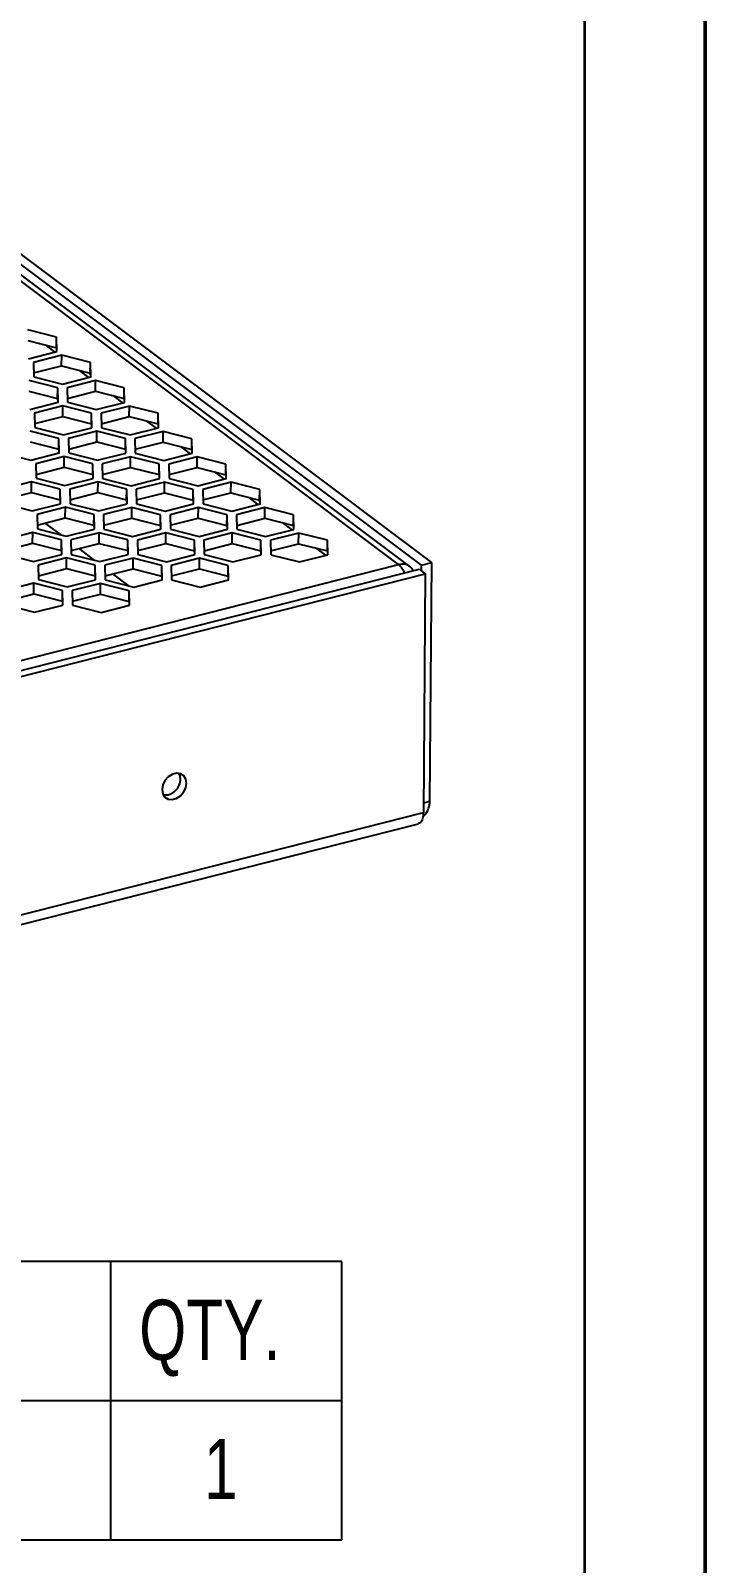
# Model space of a CAD drawing. Header units: millimetres. Extents: x 0 to 279, y 0 to 216.
# Drawn here: x 243.9 to 279.4, y 43.8 to 124.5 of the extents above; entities that cross this region are included whole.
import ezdxf

# ---------------------------------------------------------------- set-up
doc = ezdxf.new("R2010")
doc.units = ezdxf.units.MM
doc.layers.add('PAGE_BORDER', color=7, linetype='Continuous')
doc.layers.add('TITLE_BLOCK_BORDER', color=7, linetype='Continuous')
doc.styles.add('SLDTEXTSTYLE0', font='TXT', dxfattribs={"width": 0.75})

# ---------------------------------------------------------------- blocks, each defined once
blk = doc.blocks.new('SW_TABLEANNOTATION_26')
at = {"layer": 'TITLE_BLOCK_BORDER', "color": 0}
for p, q in [((0, 0), (0, -14.654)), ((68.524, 0), (0, 0)), ((9.532, 0), (9.532, -7.327)), ((56.356, 0), (56.356, -7.327)), ((68.524, -14.654), (68.524, 0)), ((0, -7.327), (68.524, -7.327)), ((9.532, -7.327), (9.532, -14.654)), ((56.356, -7.327), (56.356, -14.654)), ((0, -14.654), (68.524, -14.654))]:
    blk.add_line(p, q, dxfattribs=at)
at = {"layer": 'TITLE_BLOCK_BORDER', "color": 0, "attachment_point": 1, "style": 'SLDTEXTSTYLE0'}
for s, insert, char_height in [('#', (3.086, -1.852), 3.5), ('PART NUMBER', (18.819, -2.017), 3.175), ('QTY.', (57.856, -2.017), 3.175), ('5', (3.593, -9.344), 3.175), ('Meanwell_LRS-200-24', (10.032, -9.344), 3.175), ('1', (61.267, -9.344), 3.175)]:
    blk.add_mtext(s, dxfattribs=dict(at, insert=insert, char_height=char_height))

msp = doc.modelspace()

# ---------------------------------------------------------------- linework, layer by layer
at = {"color": 7, "linetype": 'Continuous', "lineweight": 50}
msp.add_line((279.4, 0), (279.4, 215.9), dxfattribs=at)
at = {"color": 7, "linetype": 'Continuous', "lineweight": 25}
for p, q in [((263.257, 96.364), (235.658, 117.08)), ((264.472, 96.333), (236.196, 117.557)), ((265.01, 96.47), (236.734, 117.694)), ((263.854, 96.261), (236.24, 116.988)), ((243.75, 108.164), (245.259, 107.78)), ((245.263, 108.341), (243.754, 108.725)), ((245.259, 107.78), (245.263, 108.341)), ((245.282, 107.579), (245.263, 108.341)), ((243.791, 107.2), (245.282, 107.579)), ((245.536, 107.388), (244.045, 107.009)), ((244.66, 107.933), (245.169, 107.55)), ((245.259, 107.78), (245.264, 107.574)), ((245.532, 106.826), (245.536, 107.388)), ((247.045, 107.004), (245.536, 107.388)), ((244.045, 107.009), (244.064, 106.246)), ((244.059, 106.452), (245.532, 106.826)), ((245.532, 106.826), (247.041, 106.443)), ((246.442, 106.595), (246.951, 106.213)), ((247.041, 106.443), (247.045, 107.004)), ((247.063, 106.241), (247.045, 107.004)), ((245.327, 105.672), (243.818, 106.056)), ((244.064, 106.246), (245.573, 105.862)), ((245.573, 105.862), (247.063, 106.241)), ((247.318, 106.05), (245.827, 105.671)), ((247.041, 106.443), (247.046, 106.237)), ((247.314, 105.489), (247.318, 106.05)), ((248.827, 105.666), (247.318, 106.05)), ((243.814, 105.495), (245.323, 105.111)), ((243.855, 104.53), (245.345, 104.909)), ((245.323, 105.111), (245.327, 105.672)), ((245.323, 105.111), (245.328, 104.905)), ((245.345, 104.909), (245.327, 105.672)), ((245.827, 105.671), (245.845, 104.909)), ((245.84, 105.115), (247.314, 105.489)), ((245.845, 104.909), (247.354, 104.525)), ((247.314, 105.489), (248.823, 105.105)), ((247.354, 104.525), (248.845, 104.904)), ((248.223, 105.258), (248.733, 104.875)), ((248.823, 105.105), (248.827, 105.666)), ((248.823, 105.105), (248.827, 104.899)), ((248.845, 104.904), (248.827, 105.666)), ((245.6, 104.718), (244.109, 104.339)), ((244.109, 104.339), (244.128, 103.577)), ((244.123, 103.783), (245.596, 104.157)), ((245.596, 104.157), (245.6, 104.718)), ((245.596, 104.157), (247.105, 103.774)), ((247.109, 104.335), (245.6, 104.718)), ((247.105, 103.774), (247.109, 104.335)), ((247.127, 103.572), (247.109, 104.335)), ((249.1, 104.713), (247.609, 104.334)), ((247.609, 104.334), (247.627, 103.571)), ((247.622, 103.777), (249.095, 104.152)), ((249.095, 104.152), (249.1, 104.713)), ((249.095, 104.152), (250.604, 103.768)), ((250.609, 104.329), (249.1, 104.713)), ((250.604, 103.768), (250.609, 104.329)), ((250.627, 103.566), (250.609, 104.329)), ((245.393, 103.003), (243.884, 103.387)), ((244.128, 103.577), (245.637, 103.193)), ((245.637, 103.193), (247.127, 103.572)), ((247.382, 103.381), (245.891, 103.002)), ((247.105, 103.774), (247.11, 103.568)), ((247.377, 102.82), (247.382, 103.381)), ((248.891, 102.997), (247.382, 103.381)), ((247.627, 103.571), (249.136, 103.188)), ((249.136, 103.188), (250.627, 103.566)), ((250.882, 103.375), (249.391, 102.996)), ((250.005, 103.92), (250.515, 103.538)), ((250.604, 103.768), (250.609, 103.562)), ((250.877, 102.814), (250.882, 103.375)), ((252.391, 102.992), (250.882, 103.375)), ((243.88, 102.826), (245.389, 102.442)), ((245.389, 102.442), (245.393, 103.003)), ((245.411, 102.241), (245.393, 103.003)), ((245.891, 103.002), (245.909, 102.239)), ((245.904, 102.445), (247.377, 102.82)), ((247.377, 102.82), (248.886, 102.436)), ((248.886, 102.436), (248.891, 102.997)), ((248.909, 102.235), (248.891, 102.997)), ((249.391, 102.996), (249.409, 102.234)), ((249.404, 102.44), (250.877, 102.814)), ((250.877, 102.814), (252.386, 102.431)), ((251.787, 102.583), (252.297, 102.2)), ((252.386, 102.431), (252.391, 102.992)), ((252.409, 102.229), (252.391, 102.992)), ((242.411, 102.245), (243.92, 101.862)), ((243.92, 101.862), (245.411, 102.241)), ((245.666, 102.05), (244.175, 101.671)), ((245.389, 102.442), (245.394, 102.236)), ((245.661, 101.488), (245.666, 102.05)), ((247.175, 101.666), (245.666, 102.05)), ((245.909, 102.239), (247.418, 101.856)), ((247.418, 101.856), (248.909, 102.235)), ((249.164, 102.044), (247.673, 101.665)), ((248.886, 102.436), (248.891, 102.23)), ((249.159, 101.482), (249.164, 102.044)), ((250.673, 101.66), (249.164, 102.044)), ((249.409, 102.234), (250.918, 101.85)), ((250.918, 101.85), (252.409, 102.229)), ((252.663, 102.038), (251.173, 101.659)), ((252.386, 102.431), (252.391, 102.225)), ((252.659, 101.477), (252.663, 102.038)), ((254.172, 101.654), (252.663, 102.038)), ((244.175, 101.671), (244.193, 100.908)), ((244.188, 101.114), (245.661, 101.488)), ((244.193, 100.908), (245.702, 100.524)), ((245.661, 101.488), (247.17, 101.105)), ((245.702, 100.524), (247.193, 100.903)), ((247.17, 101.105), (247.175, 101.666)), ((247.17, 101.105), (247.175, 100.899)), ((247.193, 100.903), (247.175, 101.666)), ((247.673, 101.665), (247.691, 100.902)), ((247.686, 101.108), (249.159, 101.482)), ((247.691, 100.902), (249.2, 100.518)), ((249.159, 101.482), (250.668, 101.099)), ((249.2, 100.518), (250.691, 100.897)), ((250.668, 101.099), (250.673, 101.66)), ((250.668, 101.099), (250.673, 100.893)), ((250.691, 100.897), (250.673, 101.66)), ((251.173, 101.659), (251.191, 100.896)), ((251.186, 101.102), (252.659, 101.477)), ((251.191, 100.896), (252.7, 100.513)), ((252.659, 101.477), (254.168, 101.093)), ((252.7, 100.513), (254.191, 100.892)), ((253.569, 101.245), (254.078, 100.863)), ((254.168, 101.093), (254.172, 101.654)), ((254.168, 101.093), (254.173, 100.887)), ((254.191, 100.892), (254.172, 101.654)), ((243.948, 100.718), (242.457, 100.339)), ((242.47, 99.782), (243.944, 100.157)), ((243.944, 100.157), (243.948, 100.718)), ((243.944, 100.157), (245.453, 99.773)), ((245.457, 100.334), (243.948, 100.718)), ((245.453, 99.773), (245.457, 100.334)), ((245.475, 99.571), (245.457, 100.334)), ((247.448, 100.712), (245.957, 100.333)), ((245.957, 100.333), (245.975, 99.571)), ((245.97, 99.777), (247.443, 100.151)), ((247.443, 100.151), (247.448, 100.712)), ((247.443, 100.151), (248.952, 99.767)), ((248.957, 100.328), (247.448, 100.712)), ((248.952, 99.767), (248.957, 100.328)), ((248.975, 99.566), (248.957, 100.328)), ((250.945, 100.706), (249.455, 100.327)), ((249.455, 100.327), (249.473, 99.565)), ((249.468, 99.771), (250.941, 100.145)), ((250.941, 100.145), (250.945, 100.706)), ((250.941, 100.145), (252.45, 99.761)), ((252.454, 100.322), (250.945, 100.706)), ((252.45, 99.761), (252.454, 100.322)), ((252.473, 99.56), (252.454, 100.322)), ((254.445, 100.701), (252.954, 100.322)), ((252.954, 100.322), (252.973, 99.559)), ((252.968, 99.765), (254.441, 100.139)), ((254.441, 100.139), (254.445, 100.701)), ((254.441, 100.139), (255.95, 99.756)), ((255.954, 100.317), (254.445, 100.701)), ((255.95, 99.756), (255.954, 100.317)), ((255.972, 99.554), (255.954, 100.317)), ((242.475, 99.576), (243.984, 99.192)), ((243.984, 99.192), (245.475, 99.571)), ((245.73, 99.38), (244.239, 99.001)), ((245.453, 99.773), (245.457, 99.567)), ((245.725, 98.819), (245.73, 99.38)), ((247.239, 98.997), (245.73, 99.38)), ((245.975, 99.571), (247.484, 99.187)), ((247.484, 99.187), (248.975, 99.566)), ((249.229, 99.375), (247.739, 98.996)), ((248.952, 99.767), (248.957, 99.561)), ((249.225, 98.814), (249.229, 99.375)), ((250.738, 98.991), (249.229, 99.375)), ((249.473, 99.565), (250.982, 99.181)), ((250.982, 99.181), (252.473, 99.56)), ((252.727, 99.369), (251.237, 98.99)), ((252.45, 99.761), (252.455, 99.555)), ((252.723, 98.808), (252.727, 99.369)), ((254.236, 98.985), (252.727, 99.369)), ((252.973, 99.559), (254.482, 99.175)), ((254.482, 99.175), (255.972, 99.554)), ((256.227, 99.363), (254.736, 98.984)), ((255.351, 99.908), (255.86, 99.526)), ((255.95, 99.756), (255.955, 99.55)), ((256.223, 98.802), (256.227, 99.363)), ((257.736, 98.979), (256.227, 99.363)), ((244.239, 99.001), (244.257, 98.239)), ((244.252, 98.445), (245.725, 98.819)), ((245.725, 98.819), (247.234, 98.435)), ((247.234, 98.435), (247.239, 98.997)), ((247.257, 98.234), (247.239, 98.997)), ((247.739, 98.996), (247.757, 98.233)), ((247.752, 98.439), (249.225, 98.814)), ((249.225, 98.814), (250.734, 98.43)), ((250.734, 98.43), (250.738, 98.991)), ((250.757, 98.228), (250.738, 98.991)), ((251.237, 98.99), (251.255, 98.227)), ((251.25, 98.433), (252.723, 98.808)), ((252.723, 98.808), (254.232, 98.424)), ((254.232, 98.424), (254.236, 98.985)), ((254.255, 98.222), (254.236, 98.985)), ((254.736, 98.984), (254.755, 98.222)), ((254.75, 98.428), (256.223, 98.802)), ((256.223, 98.802), (257.732, 98.418)), ((257.133, 98.571), (257.642, 98.188)), ((257.732, 98.418), (257.736, 98.979)), ((257.754, 98.217), (257.736, 98.979)), ((244.014, 98.049), (242.523, 97.67)), ((244.009, 97.488), (244.014, 98.049)), ((245.523, 97.665), (244.014, 98.049)), ((244.257, 98.239), (245.766, 97.855)), ((245.518, 97.104), (245.523, 97.665)), ((245.541, 96.903), (245.523, 97.665)), ((245.766, 97.855), (247.257, 98.234)), ((247.512, 98.043), (246.021, 97.664)), ((246.021, 97.664), (246.039, 96.901)), ((247.234, 98.435), (247.239, 98.229)), ((247.507, 97.482), (247.512, 98.043)), ((249.021, 97.659), (247.512, 98.043)), ((247.757, 98.233), (249.266, 97.849)), ((249.016, 97.098), (249.021, 97.659)), ((249.039, 96.897), (249.021, 97.659)), ((249.266, 97.849), (250.757, 98.228)), ((251.011, 98.037), (249.52, 97.658)), ((249.52, 97.658), (249.539, 96.896)), ((250.734, 98.43), (250.739, 98.224)), ((251.007, 97.476), (251.011, 98.037)), ((252.52, 97.654), (251.011, 98.037)), ((251.255, 98.227), (252.764, 97.843)), ((252.516, 97.092), (252.52, 97.654)), ((252.539, 96.891), (252.52, 97.654)), ((252.764, 97.843), (254.255, 98.222)), ((254.509, 98.031), (253.018, 97.652)), ((253.018, 97.652), (253.037, 96.89)), ((254.232, 98.424), (254.237, 98.218)), ((254.505, 97.47), (254.509, 98.031)), ((256.018, 97.648), (254.509, 98.031)), ((254.755, 98.222), (256.264, 97.838)), ((256.014, 97.086), (256.018, 97.648)), ((256.036, 96.885), (256.018, 97.648)), ((256.264, 97.838), (257.754, 98.217)), ((258.009, 98.026), (256.518, 97.647)), ((256.518, 97.647), (256.536, 96.884)), ((257.732, 98.418), (257.737, 98.212)), ((258.004, 97.465), (258.009, 98.026)), ((259.518, 97.642), (258.009, 98.026)), ((259.513, 97.081), (259.518, 97.642)), ((259.536, 96.879), (259.518, 97.642)), ((242.536, 97.113), (244.009, 97.488)), ((242.541, 96.907), (244.05, 96.524)), ((244.009, 97.488), (245.518, 97.104)), ((244.05, 96.524), (245.541, 96.903)), ((245.518, 97.104), (245.523, 96.898)), ((246.034, 97.107), (247.507, 97.482)), ((246.039, 96.901), (247.548, 96.518)), ((247.507, 97.482), (249.016, 97.098)), ((247.548, 96.518), (249.039, 96.897)), ((249.016, 97.098), (249.021, 96.892)), ((249.534, 97.102), (251.007, 97.476)), ((249.539, 96.896), (251.048, 96.512)), ((251.007, 97.476), (252.516, 97.092)), ((251.048, 96.512), (252.539, 96.891)), ((252.516, 97.092), (252.521, 96.886)), ((253.032, 97.096), (254.505, 97.47)), ((253.037, 96.89), (254.546, 96.506)), ((254.505, 97.47), (256.014, 97.086)), ((254.546, 96.506), (256.036, 96.885)), ((256.014, 97.086), (256.019, 96.88)), ((256.531, 97.09), (258.004, 97.465)), ((256.536, 96.884), (258.045, 96.5)), ((258.004, 97.465), (259.513, 97.081)), ((258.045, 96.5), (259.536, 96.879)), ((258.914, 97.233), (259.424, 96.851)), ((259.513, 97.081), (259.518, 96.875)), ((172.667, 72.816), (264.348, 96.12)), ((179.458, 75.063), (263.257, 96.364)), ((245.795, 96.712), (244.305, 96.333)), ((244.305, 96.333), (244.323, 95.57)), ((244.318, 95.776), (245.791, 96.15)), ((245.791, 96.15), (245.795, 96.712)), ((245.791, 96.15), (247.3, 95.767)), ((247.305, 96.328), (245.795, 96.712)), ((247.3, 95.767), (247.305, 96.328)), ((247.323, 95.565), (247.305, 96.328)), ((249.293, 96.705), (247.803, 96.327)), ((247.803, 96.327), (247.821, 95.564)), ((247.816, 95.77), (249.289, 96.144)), ((249.289, 96.144), (249.293, 96.705)), ((249.289, 96.144), (250.798, 95.761)), ((250.802, 96.322), (249.293, 96.705)), ((250.798, 95.761), (250.802, 96.322)), ((250.821, 95.559), (250.802, 96.322)), ((252.793, 96.7), (251.302, 96.321)), ((251.302, 96.321), (251.321, 95.558)), ((251.316, 95.764), (252.789, 96.139)), ((252.789, 96.139), (252.793, 96.7)), ((252.789, 96.139), (254.298, 95.755)), ((254.302, 96.316), (252.793, 96.7)), ((254.298, 95.755), (254.302, 96.316)), ((254.32, 95.554), (254.302, 96.316)), ((264.348, 96.12), (264.666, 95.881)), ((264.47, 96.029), (264.472, 96.333)), ((264.472, 96.333), (265.01, 96.47)), ((264.913, 83.894), (265.01, 96.47)), ((172.985, 72.577), (264.666, 95.881)), ((244.078, 95.38), (242.587, 95.001)), ((244.073, 94.819), (244.078, 95.38)), ((245.587, 94.996), (244.078, 95.38)), ((244.323, 95.57), (245.832, 95.186)), ((245.832, 95.186), (247.323, 95.565)), ((247.577, 95.374), (246.087, 94.995)), ((247.3, 95.767), (247.305, 95.561)), ((247.573, 94.813), (247.577, 95.374)), ((249.086, 94.99), (247.577, 95.374)), ((247.821, 95.564), (249.33, 95.18)), ((249.33, 95.18), (250.821, 95.559)), ((250.798, 95.761), (250.803, 95.555)), ((251.321, 95.558), (252.83, 95.175)), ((252.83, 95.175), (254.32, 95.554)), ((254.298, 95.755), (254.303, 95.549)), ((264.666, 95.881), (264.569, 83.306)), ((242.6, 94.444), (244.073, 94.819)), ((244.073, 94.819), (245.582, 94.435)), ((245.582, 94.435), (245.587, 94.996)), ((245.582, 94.435), (245.587, 94.229)), ((245.605, 94.233), (245.587, 94.996)), ((246.087, 94.995), (246.105, 94.233)), ((246.1, 94.439), (247.573, 94.813)), ((247.573, 94.813), (249.082, 94.429)), ((249.082, 94.429), (249.086, 94.99)), ((249.082, 94.429), (249.087, 94.223)), ((249.105, 94.228), (249.086, 94.99)), ((242.605, 94.238), (244.114, 93.854)), ((244.114, 93.854), (245.605, 94.233)), ((246.105, 94.233), (247.614, 93.849)), ((247.614, 93.849), (249.105, 94.228)), ((172.887, 60.001), (264.569, 83.306)), ((264.913, 83.894), (264.573, 83.807)), ((172.627, 59.418), (264.308, 82.723))]:
    msp.add_line(p, q, dxfattribs=at)
at = {"color": 8, "linetype": 'Continuous', "lineweight": 25}
for p, q in [((245.503, 97.922), (244.666, 98.55)), ((247.285, 96.584), (246.448, 97.213)), ((249.067, 95.247), (248.23, 95.875))]:
    msp.add_line(p, q, dxfattribs=at)
at = {"color": 7, "linetype": 'Continuous', "lineweight": 25, "flags": 128}
for points in [[(252.107, 84.848), (252.07, 85.069), (251.959, 85.243), (251.789, 85.35), (251.579, 85.376), (251.355, 85.319), (251.143, 85.185), (250.97, 84.991), (250.857, 84.76), (250.816, 84.52), (250.853, 84.3), (250.964, 84.126), (251.134, 84.019), (251.344, 83.993), (251.568, 84.05), (251.78, 84.183), (251.953, 84.377), (252.066, 84.608), (252.107, 84.848)], [(250.88, 84.24), (250.918, 84.234), (251.138, 84.25)]]:
    msp.add_lwpolyline(points, dxfattribs=at)
at = {"color": 7, "linetype": 'Continuous', "lineweight": 25}
msp.add_arc((250.94, 85.067), 0.841, 283.63185, 20.92673, dxfattribs=at)
for points, knots in [([(264.027, 96.039), (263.978, 96.117), (263.875, 96.283), (263.593, 96.406), (263.369, 96.378), (263.257, 96.364)], [0, 0, 0, 0, 0.306093, 0.653047, 1, 1, 1, 1]), ([(263.257, 96.364), (263.326, 96.303), (263.443, 96.198), (263.535, 96.005), (263.573, 95.923)], [0, 0, 0, 0, 0.5803683, 1, 1, 1, 1]), ([(264.569, 83.306), (264.559, 83.195), (264.539, 82.975), (264.434, 82.773), (264.335, 82.747), (264.295, 82.736)], [0, 0, 0, 0, 0.373117, 0.746234, 1, 1, 1, 1]), ([(264.539, 83.095), (264.579, 83.129), (264.715, 83.247), (264.867, 83.538), (264.898, 83.775), (264.913, 83.894)], [0, 0, 0, 0, 0.169808, 0.584904, 1, 1, 1, 1])]:
    msp.add_open_spline(points, degree=3, knots=knots, dxfattribs=at)
at = {"layer": 'PAGE_BORDER', "lineweight": 35}
msp.add_line((273.05, 209.55), (273.05, 6.35), dxfattribs=at)

# ---------------------------------------------------------------- block references
at = {"layer": 'TITLE_BLOCK_BORDER'}
msp.add_blockref('SW_TABLEANNOTATION_26', (191.756, 59.679), dxfattribs=at)

doc.saveas('drawing.dxf')
